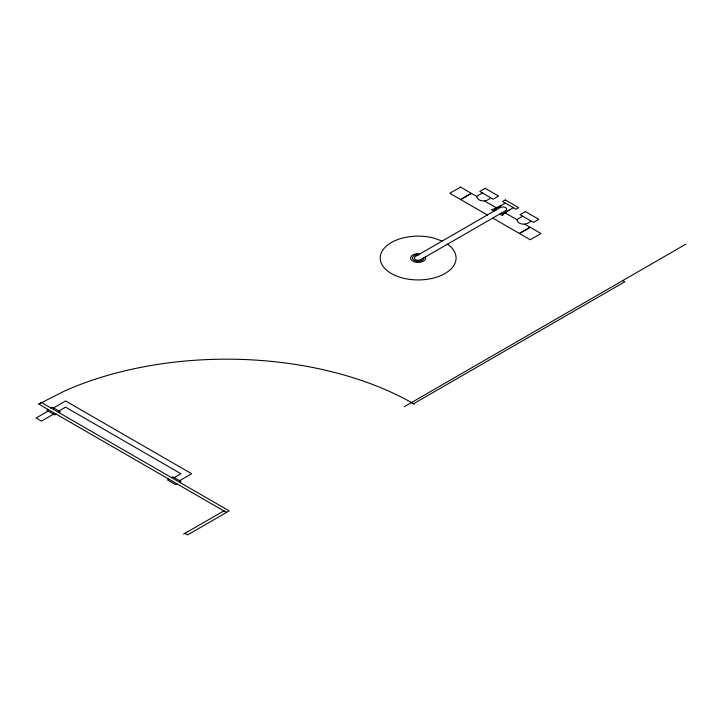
<?xml version="1.0" encoding="UTF-8"?>
<svg xmlns="http://www.w3.org/2000/svg" width="722" height="722" viewBox="0 0 722 722"><rect width="100%" height="100%" fill="white"/><g stroke="black" fill="none" stroke-linecap="round" stroke-linejoin="round"><path stroke-width="1.08" d="M508.947 210.201L505.12 212.963A13.971 8.068 0 0 0 502.557 215.499L499.489 214.172M183.596 534.127L223.865 510.878L226.509 512.449L38.78 404.067L41.461 402.515L229.19 510.896L187.594 534.912L184.949 533.341M48.166 409.482L46.831 410.258L54.872 414.906L56.217 414.13M50.847 407.939L52.192 407.163L60.233 411.802L58.897 412.578M48.166 411.035L36.1 418.002L41.461 421.097L53.527 414.13M53.527 407.939L65.603 400.972L191.646 473.74L179.579 480.708M58.897 411.035L65.603 407.163L180.915 473.74L174.21 477.612M487.377 214.975L460.789 199.624L471.52 193.433L476.61 196.375L482.486 192.991M476.61 196.375C477.847 202.331 487.413 202.106 490.527 197.629M505.301 203.062L494.489 209.308L495.843 210.084M513.297 207.683L502.485 213.929L501.203 213.189M505.229 212.9L516.844 219.605L522.71 216.212M516.844 219.605C518.08 225.553 527.638 225.336 530.76 220.86M168.849 479.155L167.504 479.931L175.554 484.579L176.89 483.803M171.529 477.612L172.874 476.836L180.915 481.484L179.579 482.251M404.311 406.694L685.9 244.126M38.78 404.067L64.89 390.846A265.488 153.272 0 0 1 414.229 404.067M500.779 205.68L496.411 207.882A13.556 7.825 0 0 1 492.233 209.488L491.61 209.624L494.128 211.077M418.444 254.767L418.155 254.749A5.686 3.285 0 0 0 412.47 258.034A5.686 3.285 0 0 0 418.155 261.319A5.686 3.285 0 0 0 423.85 258.034L423.814 257.871M442.144 241.094L433.922 238.116A37.923 21.895 0 0 0 380.35 256.292A37.923 21.895 0 0 0 428.263 279.143A37.923 21.895 0 0 0 449.057 245.336L447.351 244.28M484.661 201.023L496.474 207.846M524.885 224.244L529.984 227.186L519.253 233.377L492.738 218.071M622.752 280.578L624.792 281.788L413.408 403.833L411.369 402.623M425.484 256.897A7.581 4.377 0 0 1 418.823 262.393A7.581 4.377 0 0 1 410.601 257.655A7.581 4.377 0 0 1 420.123 253.801M460.519 187.088L449.797 193.279L460.519 199.471L471.249 193.279L460.519 187.088M485.166 188.343L479.805 191.438L493.207 199.182L498.577 196.086L485.166 188.343M505.283 199.958L502.602 201.501L516.004 209.245L518.685 207.692L505.283 199.958M500.156 207.593L415.475 256.481A3.791 2.193 0 0 0 415.475 259.586A3.791 2.193 0 0 0 420.836 259.586L505.526 210.689A3.791 2.193 0 0 0 505.526 207.593A3.791 2.193 0 0 0 500.156 207.593M525.39 211.564L520.03 214.66L533.441 222.403L538.802 219.308L525.39 211.564M530.246 227.34L519.524 233.54L530.246 239.731L540.977 233.54L530.246 227.34"/></g></svg>
